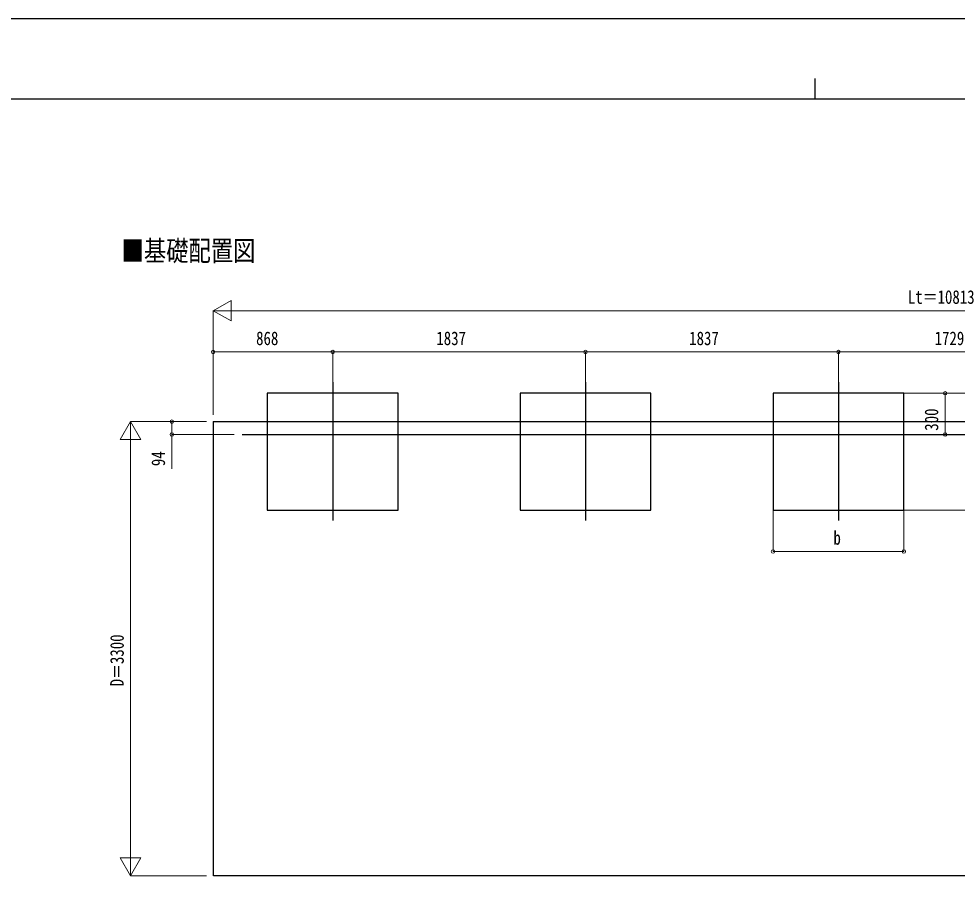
# Model space of a CAD drawing. Units: millimetres, scale not verified. Extents: x -12615 to 12615, y -8910 to 8910.
# Drawn here: x -5797 to 1020, y 2600 to 8910 of the extents above; entities that cross this region are included whole.
import ezdxf
from ezdxf.enums import TextEntityAlignment as Align

# ---------------------------------------------------------------- set-up
doc = ezdxf.new("R2010")
doc.units = ezdxf.units.MM
doc.header["$LTSCALE"] = 50
for name, color, linetype in [('0-2_USER1', 3, 'Continuous'), ('0-4_YKK_12', 2, 'Continuous'), ('0-6_YKK_A1', 4, 'Continuous'), ('0-8_YKK_ZWAK', 7, 'Continuous')]:
    doc.layers.add(name, color=color, linetype=linetype)
doc.layers.add('0-7_YKK_D', color=6, linetype='Continuous', lineweight=18)
doc.styles.add('ＭＳ ゴシック', font='')
doc.styles.get('ＭＳ ゴシック').set_extended_font_data('MS Gothic')

msp = doc.modelspace()

# ---------------------------------------------------------------- linework, layer by layer
at = {"layer": '0-4_YKK_12'}
for p, q in [((-3516.86, 6270.26), (-3516.86, 5263.61)), ((-1679.86, 6270.26), (-1679.86, 5263.61)), ((157.14, 6270.26), (157.14, 5263.61)), ((-4173.87, 5889), (6085.42, 5889))]:
    msp.add_line(p, q, dxfattribs=at)
at = {"layer": '0-6_YKK_A1'}
for p, q in [((-4384.94, 5983), (6428.14, 5983)), ((-4384.94, 5983), (-4384.94, 2683)), ((6428.14, 2683), (-4383.2, 2683))]:
    msp.add_line(p, q, dxfattribs=at)
for points in [[(-3991.86, 5339), (-3041.86, 5339), (-3041.86, 6189), (-3991.86, 6189)], [(-2154.86, 5339), (-1204.86, 5339), (-1204.86, 6189), (-2154.86, 6189)], [(-317.86, 5339), (632.14, 5339), (632.14, 6189), (-317.86, 6189)]]:
    msp.add_lwpolyline(points, close=True, dxfattribs=at)
at = {"layer": '0-7_YKK_D', "color": 1}
for p, q in [((-4384.86, 6789), (-4254.95, 6864)), ((-4254.95, 6714), (-4254.95, 6864)), ((-4384.86, 6033), (-4384.86, 6790)), ((-4384.86, 6789), (-4254.95, 6714)), ((-4384.86, 6789), (-4125.05, 6789)), ((-4234.86, 6789), (6278.14, 6789)), ((-4384.86, 6033), (-4384.86, 6490)), ((-3516.86, 6489), (-4384.86, 6489)), ((-3516.86, 6263.72), (-3516.86, 6490)), ((-3516.86, 6263.72), (-3516.86, 6490)), ((-3516.86, 6489), (-1679.86, 6489)), ((-1679.86, 6271.26), (-1679.86, 6490)), ((-1679.86, 6263.72), (-1679.86, 6490)), ((-1679.86, 6489), (157.14, 6489)), ((157.14, 6271.26), (157.14, 6490)), ((157.14, 6263.72), (157.14, 6490)), ((157.14, 6489), (1886.14, 6489)), ((633.14, 6189), (1233.14, 6189)), ((633.14, 6189), (933.14, 6189)), ((932.14, 5889), (932.14, 6189)), ((-4984.94, 5983), (-5059.94, 5853.1)), ((-4433.2, 5983), (-4985.94, 5983)), ((-4984.94, 5983), (-4909.94, 5853.1)), ((-4984.94, 5983), (-4984.94, 5723.19)), ((-4433.2, 5983), (-4685.94, 5983)), ((-4232.5, 5889), (-4685.94, 5889)), ((-5059.94, 5853.1), (-4909.94, 5853.1)), ((-4984.94, 2833), (-4984.94, 5833)), ((-317.86, 5338), (-317.86, 5038)), ((632.14, 5338), (632.14, 5038)), ((633.14, 5339), (1233.14, 5339)), ((-317.86, 5039), (632.14, 5039)), ((-4984.94, 2683), (-4984.94, 2942.81)), ((-4984.94, 2683), (-5059.94, 2812.9)), ((-4909.94, 2812.9), (-5059.94, 2812.9)), ((-4984.94, 2683), (-4909.94, 2812.9)), ((-4433.2, 2683), (-4985.94, 2683))]:
    msp.add_line(p, q, dxfattribs=at)
msp.add_lwpolyline([(-4684.94, 5983), (-4684.94, 5889), (-4684.94, 5639.6)], dxfattribs=at)
for centre in [(-4384.86, 6489), (-3516.86, 6489), (-3516.86, 6489), (-1679.86, 6489), (-1679.86, 6489), (157.14, 6489), (157.14, 6489), (932.14, 6189), (-4684.94, 5983), (-4684.94, 5889), (932.14, 5889), (-317.86, 5039), (632.14, 5039)]:
    msp.add_circle(centre, 12.75, dxfattribs=at)
at = {"layer": '0-8_YKK_ZWAK'}
for p, q in [((-14.94, 8475), (-14.94, 8325)), ((11685.06, 8325), (-11714.94, 8325))]:
    msp.add_line(p, q, dxfattribs=at)
msp.add_lwpolyline([(-12615, -8910), (12615, -8910), (12615, 8910), (-12615, 8910)], close=True, dxfattribs=at)

# ---------------------------------------------------------------- texts
at = {"layer": '0-2_USER1', "style": 'ＭＳ ゴシック', "width": 0.8}
msp.add_text('■基礎配置図', height=148.5, dxfattribs=at).set_placement((-5050.6, 7105.5), align=Align.BOTTOM_LEFT)
at = {"layer": '0-7_YKK_D', "color": 1, "style": 'ＭＳ ゴシック', "width": 0.8}
for s, p in [('Lt＝10813', (661.64, 6809)), ('868', (-4073.26, 6509)), ('1837', (-2763.96, 6509)), ('1837', (-926.96, 6509)), ('1729', (856.04, 6509)), ('b', (121.14, 5059))]:
    msp.add_text(s, height=98.97, dxfattribs=at).set_placement(p, align=Align.BOTTOM_LEFT)
for s, p in [('300', (912.14, 5916.6)), ('94', (-4704.94, 5659.6)), ('D＝3300', (-5004.94, 4059.4))]:
    msp.add_text(s, height=98.97, rotation=90, dxfattribs=at).set_placement(p, align=Align.BOTTOM_LEFT)

doc.saveas('drawing.dxf')
